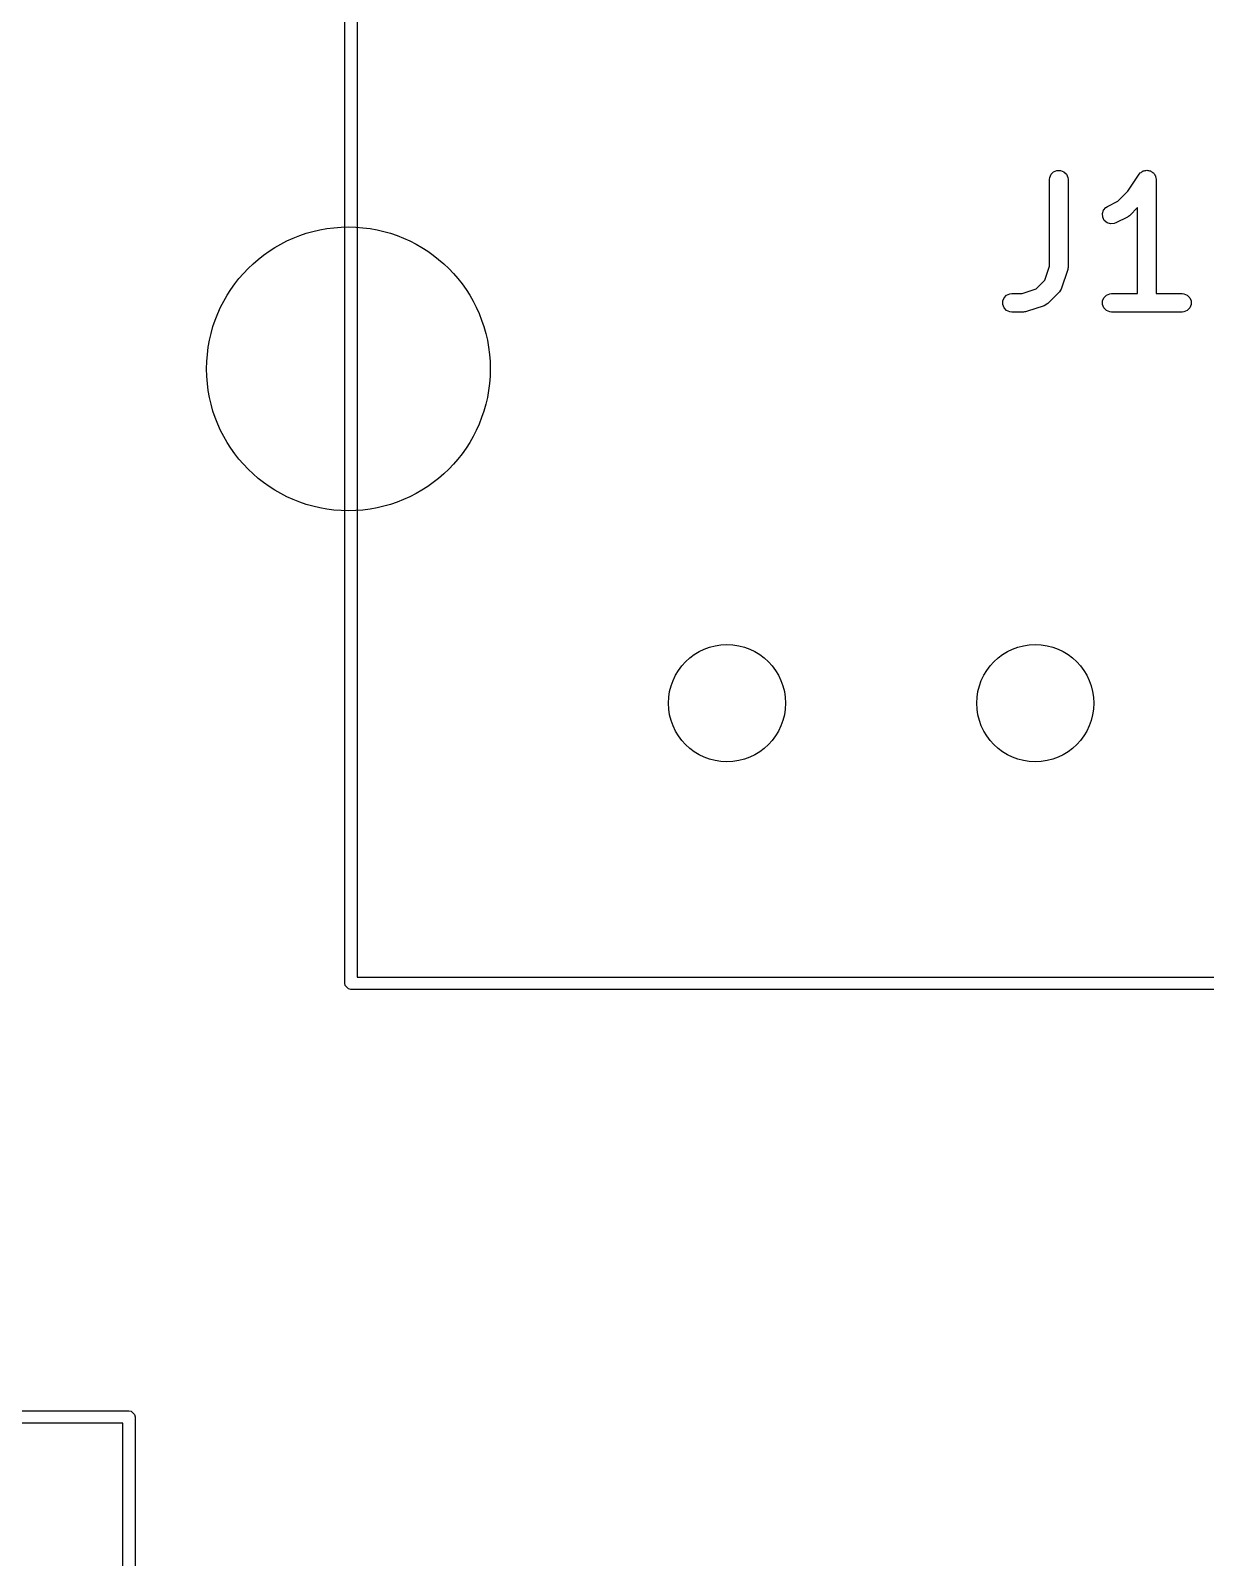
# Model space of a CAD drawing. Extents: x 0.58 to 7.69, y -5.21 to -0.56.
# Drawn here: x 1.5918 to 1.9669, y -1.5226 to -1.0354 of the extents above; entities that cross this region are included whole.
import ezdxf

# ---------------------------------------------------------------- set-up
doc = ezdxf.new("R2010")
doc.units = 0
doc.header["$MEASUREMENT"] = 0
doc.layers.add('BLACK', color=7, linetype='CONTINUOUS')

msp = doc.modelspace()

# ---------------------------------------------------------------- linework, layer by layer
at = {"layer": 'BLACK', "linetype": 'CONTINUOUS'}
for p, q in [((1.69606, -1.02091), (1.69606, -1.3374)), ((1.69213, -1.33937), (1.69213, -1.03176)), ((1.9172, -1.08229), (1.91764, -1.08123)), ((1.91764, -1.08123), (1.91846, -1.08041)), ((1.91846, -1.08041), (1.91952, -1.07997)), ((1.91952, -1.07997), (1.92067, -1.07997)), ((1.92067, -1.07997), (1.92174, -1.08041)), ((1.92174, -1.08041), (1.92255, -1.08123)), ((1.92255, -1.08123), (1.92299, -1.08229)), ((1.94217, -1.08661), (1.94576, -1.08123)), ((1.94576, -1.08123), (1.94577, -1.08122)), ((1.94576, -1.08123), (1.94576, -1.08123)), ((1.94576, -1.08123), (1.94576, -1.08123)), ((1.94577, -1.08122), (1.94613, -1.08078)), ((1.94613, -1.08078), (1.94637, -1.08062)), ((1.94637, -1.08062), (1.94658, -1.08041)), ((1.94658, -1.08041), (1.94685, -1.0803)), ((1.94685, -1.0803), (1.94709, -1.08014)), ((1.94709, -1.08014), (1.94737, -1.08008)), ((1.94737, -1.08008), (1.94764, -1.07997)), ((1.94764, -1.07997), (1.94793, -1.07997)), ((1.94793, -1.07997), (1.94822, -1.07991)), ((1.94822, -1.07991), (1.9485, -1.07997)), ((1.9485, -1.07997), (1.9488, -1.07997)), ((1.9488, -1.07997), (1.94906, -1.08008)), ((1.94906, -1.08008), (1.94935, -1.08014)), ((1.94935, -1.08014), (1.94959, -1.0803)), ((1.94959, -1.0803), (1.94986, -1.08041)), ((1.94986, -1.08041), (1.95006, -1.08062)), ((1.95006, -1.08062), (1.9503, -1.08078)), ((1.9503, -1.08078), (1.95047, -1.08102)), ((1.95047, -1.08102), (1.95067, -1.08123)), ((1.95067, -1.08123), (1.95078, -1.08149)), ((1.95078, -1.08149), (1.95095, -1.08173)), ((1.91714, -1.08287), (1.9172, -1.08229)), ((1.91714, -1.11051), (1.91714, -1.08287)), ((1.92299, -1.08229), (1.92305, -1.08287)), ((1.92305, -1.08287), (1.92305, -1.11099)), ((1.95095, -1.08173), (1.951, -1.08202)), ((1.951, -1.08202), (1.95111, -1.08229)), ((1.95111, -1.08229), (1.95117, -1.08286)), ((1.95117, -1.08286), (1.95117, -1.08286)), ((1.95117, -1.08286), (1.95117, -1.08286)), ((1.95117, -1.08286), (1.95117, -1.08287)), ((1.95117, -1.08287), (1.95117, -1.11928)), ((1.93565, -1.09147), (1.93897, -1.08981)), ((1.93897, -1.08981), (1.94217, -1.08661)), ((1.93404, -1.09375), (1.93441, -1.09265)), ((1.93412, -1.0949), (1.93404, -1.09375)), ((1.93464, -1.09593), (1.93412, -1.0949)), ((1.93441, -1.09265), (1.93516, -1.09178)), ((1.93551, -1.09668), (1.93464, -1.09593)), ((1.93516, -1.09178), (1.93565, -1.09147)), ((1.94204, -1.09488), (1.93829, -1.09676)), ((1.94229, -1.09473), (1.94204, -1.09488)), ((1.94236, -1.0947), (1.94229, -1.09473)), ((1.94244, -1.09463), (1.94236, -1.0947)), ((1.94253, -1.09457), (1.94244, -1.09463)), ((1.94258, -1.09451), (1.94253, -1.09457)), ((1.94281, -1.09433), (1.94258, -1.09451)), ((1.94527, -1.09187), (1.94281, -1.09433)), ((1.94527, -1.11928), (1.94527, -1.09187)), ((1.9366, -1.09705), (1.93551, -1.09668)), ((1.93775, -1.09696), (1.9366, -1.09705)), ((1.93829, -1.09676), (1.93775, -1.09696)), ((1.91564, -1.11502), (1.91714, -1.11051)), ((1.91288, -1.11778), (1.91564, -1.11502)), ((1.9229, -1.11192), (1.92102, -1.11755)), ((1.92296, -1.11164), (1.9229, -1.11192)), ((1.92299, -1.11156), (1.92296, -1.11164)), ((1.923, -1.11146), (1.92299, -1.11156)), ((1.92303, -1.11136), (1.923, -1.11146)), ((1.92305, -1.11099), (1.92302, -1.11128)), ((1.92302, -1.11128), (1.92303, -1.11136)), ((1.9022, -1.12166), (1.90264, -1.1206)), ((1.90264, -1.1206), (1.90346, -1.11978)), ((1.90346, -1.11978), (1.90452, -1.11934)), ((1.90452, -1.11934), (1.9051, -1.11928)), ((1.9051, -1.11928), (1.90837, -1.11928)), ((1.90837, -1.11928), (1.91288, -1.11778)), ((1.92031, -1.1187), (1.91656, -1.12245)), ((1.92068, -1.11825), (1.92031, -1.1187)), ((1.92072, -1.11816), (1.92068, -1.11825)), ((1.92079, -1.11807), (1.92072, -1.11816)), ((1.92102, -1.11755), (1.92079, -1.11807)), ((1.93407, -1.12166), (1.93452, -1.1206)), ((1.93452, -1.1206), (1.93533, -1.11978)), ((1.93533, -1.11978), (1.93639, -1.11934)), ((1.93639, -1.11934), (1.93697, -1.11928)), ((1.93697, -1.11928), (1.94527, -1.11928)), ((1.95117, -1.11928), (1.95947, -1.11928)), ((1.95947, -1.11928), (1.96004, -1.11934)), ((1.96004, -1.11934), (1.96111, -1.11978)), ((1.96111, -1.11978), (1.96192, -1.1206)), ((1.96192, -1.1206), (1.96236, -1.12166)), ((1.9022, -1.12281), (1.9022, -1.12166)), ((1.90264, -1.12388), (1.9022, -1.12281)), ((1.90346, -1.12469), (1.90264, -1.12388)), ((1.90452, -1.12513), (1.90346, -1.12469)), ((1.9051, -1.12519), (1.90452, -1.12513)), ((1.90885, -1.12519), (1.9051, -1.12519)), ((1.90914, -1.12516), (1.90885, -1.12519)), ((1.90922, -1.12517), (1.90914, -1.12516)), ((1.90932, -1.12514), (1.90922, -1.12517)), ((1.90942, -1.12513), (1.90932, -1.12514)), ((1.9095, -1.1251), (1.90942, -1.12513)), ((1.90978, -1.12504), (1.9095, -1.1251)), ((1.91541, -1.12316), (1.90978, -1.12504)), ((1.91594, -1.12293), (1.91541, -1.12316)), ((1.91602, -1.12286), (1.91594, -1.12293)), ((1.91611, -1.12282), (1.91602, -1.12286)), ((1.91656, -1.12245), (1.91611, -1.12282)), ((1.93407, -1.12281), (1.93407, -1.12166)), ((1.93452, -1.12388), (1.93407, -1.12281)), ((1.93533, -1.12469), (1.93452, -1.12388)), ((1.93639, -1.12513), (1.93533, -1.12469)), ((1.93697, -1.12519), (1.93639, -1.12513)), ((1.95947, -1.12519), (1.93697, -1.12519)), ((1.96004, -1.12513), (1.95947, -1.12519)), ((1.96111, -1.12469), (1.96004, -1.12513)), ((1.96192, -1.12388), (1.96111, -1.12469)), ((1.96236, -1.12281), (1.96192, -1.12388)), ((1.96236, -1.12166), (1.96236, -1.12281)), ((1.69228, -1.34012), (1.69213, -1.33937)), ((1.69606, -1.3374), (2.04958, -1.3374)), ((1.69334, -1.34119), (1.69228, -1.34012)), ((1.69409, -1.34134), (1.69334, -1.34119)), ((2.20984, -1.34134), (1.69409, -1.34134)), ((1.51024, -1.47579), (1.62323, -1.47579)), ((1.62323, -1.47579), (1.62398, -1.47594)), ((1.62398, -1.47594), (1.62505, -1.477)), ((1.62126, -1.47972), (1.51024, -1.47972)), ((1.62126, -1.81831), (1.62126, -1.47972)), ((1.62505, -1.477), (1.6252, -1.47776)), ((1.6252, -1.47776), (1.6252, -1.82028))]:
    msp.add_line(p, q, dxfattribs=at)
at = {"layer": 'BLACK'}
for centre, radius in [((1.69331, -1.14331), 0.04528), ((1.81417, -1.25), 0.0187), ((1.9126, -1.25), 0.0187)]:
    msp.add_circle(centre, radius, dxfattribs=at)

doc.saveas('drawing.dxf')
